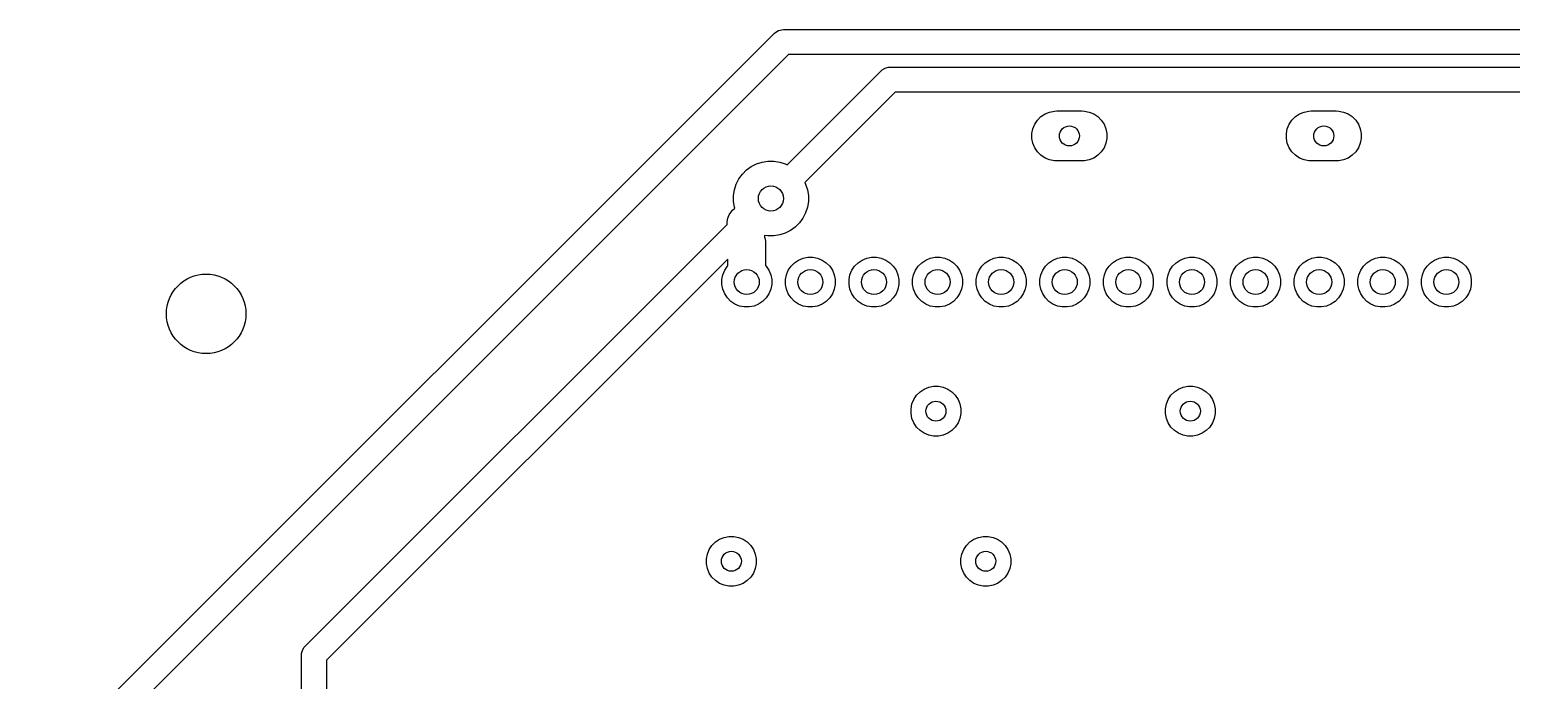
# Model space of a CAD drawing. Header units: millimetres. Extents: x 63 to 195, y -122 to -48.
# Drawn here: x 76.6 to 135.8, y -74 to -48 of the extents above; entities that cross this region are included whole.
import ezdxf

# ---------------------------------------------------------------- set-up
doc = ezdxf.new("R2010")
doc.units = ezdxf.units.MM
doc.layers.add('F.Cu', color=13, linetype='CONTINUOUS', true_color=0xc83434)

msp = doc.modelspace()

# ---------------------------------------------------------------- linework, layer by layer
at = {"layer": 'F.Cu', "linetype": 'CONTINUOUS'}
for p, q in [((76.646447, -77.896447), (106.396446, -48.146447)), ((106.396446, -48.146447), (106.44561, -48.103331)), ((106.44561, -48.103331), (106.445619, -48.103323)), ((106.445619, -48.103323), (106.558658, -48.03806)), ((106.558658, -48.03806), (106.684737, -48.004277)), ((106.684737, -48.004277), (106.684752, -48.004277)), ((106.684752, -48.004277), (106.75, -48)), ((106.75, -48), (149.048942, -48)), ((106.957107, -49), (77.5, -78.457106)), ((148.9375, -49), (106.957107, -49)), ((106.893376, -53.399517), (110.646446, -49.646447)), ((110.646446, -49.646447), (110.69561, -49.603331)), ((110.69561, -49.603331), (110.695619, -49.603323)), ((110.695619, -49.603323), (110.808658, -49.53806)), ((110.808658, -49.53806), (110.934737, -49.504277)), ((110.934737, -49.504277), (110.934752, -49.504277)), ((110.934752, -49.504277), (111, -49.5)), ((111, -49.5), (141.125, -49.5)), ((111.207107, -50.5), (107.600482, -54.106623)), ((140.917894, -50.5), (111.207107, -50.5)), ((116.89699, -51.615607), (117.035607, -51.47699)), ((117.035607, -51.47699), (117.198603, -51.368079)), ((117.198603, -51.368079), (117.379715, -51.29306)), ((117.379715, -51.29306), (117.571983, -51.254815)), ((117.571983, -51.254815), (117.67, -51.25)), ((117.67, -51.25), (118.67, -51.25)), ((118.67, -51.25), (118.768017, -51.254815)), ((118.768017, -51.254815), (118.960285, -51.29306)), ((118.960285, -51.29306), (119.141397, -51.368079)), ((119.141397, -51.368079), (119.304393, -51.47699)), ((119.304393, -51.47699), (119.44301, -51.615607)), ((127.05699, -51.615607), (127.195607, -51.47699)), ((127.195607, -51.47699), (127.358603, -51.368079)), ((127.358603, -51.368079), (127.539715, -51.29306)), ((127.539715, -51.29306), (127.731983, -51.254815)), ((127.731983, -51.254815), (127.83, -51.25)), ((127.83, -51.25), (128.83, -51.25)), ((128.83, -51.25), (128.928017, -51.254815)), ((128.928017, -51.254815), (129.120285, -51.29306)), ((129.120285, -51.29306), (129.301397, -51.368079)), ((129.301397, -51.368079), (129.464393, -51.47699)), ((129.464393, -51.47699), (129.60301, -51.615607)), ((116.674815, -52.151983), (116.71306, -51.959715)), ((116.71306, -51.959715), (116.788079, -51.778603)), ((116.788079, -51.778603), (116.89699, -51.615607)), ((119.44301, -51.615607), (119.551921, -51.778603)), ((119.551921, -51.778603), (119.62694, -51.959715)), ((119.62694, -51.959715), (119.665185, -52.151983)), ((126.834815, -52.151983), (126.87306, -51.959715)), ((126.87306, -51.959715), (126.948079, -51.778603)), ((126.948079, -51.778603), (127.05699, -51.615607)), ((129.60301, -51.615607), (129.711921, -51.778603)), ((129.711921, -51.778603), (129.78694, -51.959715)), ((129.78694, -51.959715), (129.825185, -52.151983)), ((116.674815, -52.348017), (116.674815, -52.151983)), ((116.71306, -52.540285), (116.674815, -52.348017)), ((116.788079, -52.721397), (116.71306, -52.540285)), ((119.62694, -52.540285), (119.551921, -52.721397)), ((119.665185, -52.348017), (119.62694, -52.540285)), ((119.665185, -52.151983), (119.665185, -52.348017)), ((126.834815, -52.348017), (126.834815, -52.151983)), ((126.87306, -52.540285), (126.834815, -52.348017)), ((126.948079, -52.721397), (126.87306, -52.540285)), ((129.78694, -52.540285), (129.711921, -52.721397)), ((129.825185, -52.348017), (129.78694, -52.540285)), ((129.825185, -52.151983), (129.825185, -52.348017)), ((105.899832, -53.291445), (106.132311, -53.254624)), ((106.132311, -53.254624), (106.367689, -53.254624)), ((106.367689, -53.254624), (106.600168, -53.291445)), ((116.89699, -52.884393), (116.788079, -52.721397)), ((117.035607, -53.02301), (116.89699, -52.884393)), ((117.198603, -53.131921), (117.035607, -53.02301)), ((117.379715, -53.20694), (117.198603, -53.131921)), ((117.571983, -53.245185), (117.379715, -53.20694)), ((117.67, -53.25), (117.571983, -53.245185)), ((118.67, -53.25), (117.67, -53.25)), ((118.768017, -53.245185), (118.67, -53.25)), ((118.960285, -53.20694), (118.768017, -53.245185)), ((119.141397, -53.131921), (118.960285, -53.20694)), ((119.304393, -53.02301), (119.141397, -53.131921)), ((119.44301, -52.884393), (119.304393, -53.02301)), ((119.551921, -52.721397), (119.44301, -52.884393)), ((127.05699, -52.884393), (126.948079, -52.721397)), ((127.195607, -53.02301), (127.05699, -52.884393)), ((127.358603, -53.131921), (127.195607, -53.02301)), ((127.539715, -53.20694), (127.358603, -53.131921)), ((127.731983, -53.245185), (127.539715, -53.20694)), ((127.83, -53.25), (127.731983, -53.245185)), ((128.83, -53.25), (127.83, -53.25)), ((128.928017, -53.245185), (128.83, -53.25)), ((129.120285, -53.20694), (128.928017, -53.245185)), ((129.301397, -53.131921), (129.120285, -53.20694)), ((129.464393, -53.02301), (129.301397, -53.131921)), ((129.60301, -52.884393), (129.464393, -53.02301)), ((129.711921, -52.721397), (129.60301, -52.884393)), ((104.97104, -53.966252), (105.109391, -53.775828)), ((105.109391, -53.775828), (105.275828, -53.609391)), ((105.275828, -53.609391), (105.466252, -53.47104)), ((105.466252, -53.47104), (105.675975, -53.364181)), ((105.675975, -53.364181), (105.899832, -53.291445)), ((106.600168, -53.291445), (106.824025, -53.364181)), ((106.824025, -53.364181), (106.893376, -53.399517)), ((104.754624, -54.632311), (104.791445, -54.399832)), ((104.791445, -54.399832), (104.864181, -54.175975)), ((104.864181, -54.175975), (104.97104, -53.966252)), ((107.600482, -54.106623), (107.635819, -54.175975)), ((107.635819, -54.175975), (107.708555, -54.399832)), ((107.708555, -54.399832), (107.745376, -54.632311)), ((104.754624, -54.867689), (104.754624, -54.632311)), ((104.791445, -55.100168), (104.754624, -54.867689)), ((107.745376, -54.867689), (107.708555, -55.100168)), ((107.745376, -54.632311), (107.745376, -54.867689)), ((104.503611, -55.676487), (104.532294, -55.532287)), ((104.532294, -55.532287), (104.588559, -55.396453)), ((104.588559, -55.396452), (104.670242, -55.274205)), ((104.588559, -55.396453), (104.588559, -55.396452)), ((104.670242, -55.274205), (104.71967, -55.21967)), ((104.71967, -55.21967), (104.803149, -55.13619)), ((104.803149, -55.13619), (104.791445, -55.100168)), ((107.52896, -55.533748), (107.390609, -55.724172)), ((107.635819, -55.324025), (107.52896, -55.533748)), ((107.708555, -55.100168), (107.635819, -55.324025)), ((87.646447, -72.646447), (104.5, -55.792893)), ((104.5, -55.75), (104.503611, -55.676487)), ((104.5, -55.792893), (104.5, -55.75)), ((106.600168, -56.208555), (106.367689, -56.245376)), ((106.824025, -56.135819), (106.600168, -56.208555)), ((107.033748, -56.02896), (106.824025, -56.135819)), ((107.224172, -55.890609), (107.033748, -56.02896)), ((107.390609, -55.724172), (107.224172, -55.890609)), ((106.132311, -56.245376), (106, -56.22442)), ((106, -56.22442), (106, -56.310755)), ((106, -56.310755), (106.002705, -56.317286)), ((106.002705, -56.317286), (106.031389, -56.461487)), ((106.031389, -56.461487), (106.035, -56.535)), ((106.035, -56.535), (106.035, -57.432597)), ((106.367689, -56.245376), (106.132311, -56.245376)), ((104.535, -57.172106), (88.5, -73.207106)), ((104.535, -57.432597), (104.535, -57.172106)), ((107.05199, -57.455607), (107.190607, -57.31699)), ((107.190607, -57.31699), (107.353603, -57.208079)), ((107.353603, -57.208079), (107.534715, -57.13306)), ((107.534715, -57.13306), (107.726983, -57.094815)), ((107.726983, -57.094815), (107.923017, -57.094815)), ((107.923017, -57.094815), (108.115285, -57.13306)), ((108.115285, -57.13306), (108.296397, -57.208079)), ((108.296397, -57.208079), (108.459393, -57.31699)), ((108.459393, -57.31699), (108.59801, -57.455607)), ((109.59199, -57.455607), (109.730607, -57.31699)), ((109.730607, -57.31699), (109.893603, -57.208079)), ((109.893603, -57.208079), (110.074715, -57.13306)), ((110.074715, -57.13306), (110.266983, -57.094815)), ((110.266983, -57.094815), (110.463017, -57.094815)), ((110.463017, -57.094815), (110.655285, -57.13306)), ((110.655285, -57.13306), (110.836397, -57.208079)), ((110.836397, -57.208079), (110.999393, -57.31699)), ((110.999393, -57.31699), (111.13801, -57.455607)), ((112.13199, -57.455607), (112.270607, -57.31699)), ((112.270607, -57.31699), (112.433603, -57.208079)), ((112.433603, -57.208079), (112.614715, -57.13306)), ((112.614715, -57.13306), (112.806983, -57.094815)), ((112.806983, -57.094815), (113.003017, -57.094815)), ((113.003017, -57.094815), (113.195285, -57.13306)), ((113.195285, -57.13306), (113.376397, -57.208079)), ((113.376397, -57.208079), (113.539393, -57.31699)), ((113.539393, -57.31699), (113.67801, -57.455607)), ((114.67199, -57.455607), (114.810607, -57.31699)), ((114.810607, -57.31699), (114.973603, -57.208079)), ((114.973603, -57.208079), (115.154715, -57.13306)), ((115.154715, -57.13306), (115.346983, -57.094815)), ((115.346983, -57.094815), (115.543017, -57.094815)), ((115.543017, -57.094815), (115.735285, -57.13306)), ((115.735285, -57.13306), (115.916397, -57.208079)), ((115.916397, -57.208079), (116.079393, -57.31699)), ((116.079393, -57.31699), (116.21801, -57.455607)), ((117.21199, -57.455607), (117.350607, -57.31699)), ((117.350607, -57.31699), (117.513603, -57.208079)), ((117.513603, -57.208079), (117.694715, -57.13306)), ((117.694715, -57.13306), (117.886983, -57.094815)), ((117.886983, -57.094815), (118.083017, -57.094815)), ((118.083017, -57.094815), (118.275285, -57.13306)), ((118.275285, -57.13306), (118.456397, -57.208079)), ((118.456397, -57.208079), (118.619393, -57.31699)), ((118.619393, -57.31699), (118.75801, -57.455607)), ((119.75199, -57.455607), (119.890607, -57.31699)), ((119.890607, -57.31699), (120.053603, -57.208079)), ((120.053603, -57.208079), (120.234715, -57.13306)), ((120.234715, -57.13306), (120.426983, -57.094815)), ((120.426983, -57.094815), (120.623017, -57.094815)), ((120.623017, -57.094815), (120.815285, -57.13306)), ((120.815285, -57.13306), (120.996397, -57.208079)), ((120.996397, -57.208079), (121.159393, -57.31699)), ((121.159393, -57.31699), (121.29801, -57.455607)), ((122.29199, -57.455607), (122.430607, -57.31699)), ((122.430607, -57.31699), (122.593603, -57.208079)), ((122.593603, -57.208079), (122.774715, -57.13306)), ((122.774715, -57.13306), (122.966983, -57.094815)), ((122.966983, -57.094815), (123.163017, -57.094815)), ((123.163017, -57.094815), (123.355285, -57.13306)), ((123.355285, -57.13306), (123.536397, -57.208079)), ((123.536397, -57.208079), (123.699393, -57.31699)), ((123.699393, -57.31699), (123.83801, -57.455607)), ((124.83199, -57.455607), (124.970607, -57.31699)), ((124.970607, -57.31699), (125.133603, -57.208079)), ((125.133603, -57.208079), (125.314715, -57.13306)), ((125.314715, -57.13306), (125.506983, -57.094815)), ((125.506983, -57.094815), (125.703017, -57.094815)), ((125.703017, -57.094815), (125.895285, -57.13306)), ((125.895285, -57.13306), (126.076397, -57.208079)), ((126.076397, -57.208079), (126.239393, -57.31699)), ((126.239393, -57.31699), (126.37801, -57.455607)), ((127.37199, -57.455607), (127.510607, -57.31699)), ((127.510607, -57.31699), (127.673603, -57.208079)), ((127.673603, -57.208079), (127.854715, -57.13306)), ((127.854715, -57.13306), (128.046983, -57.094815)), ((128.046983, -57.094815), (128.243017, -57.094815)), ((128.243017, -57.094815), (128.435285, -57.13306)), ((128.435285, -57.13306), (128.616397, -57.208079)), ((128.616397, -57.208079), (128.779393, -57.31699)), ((128.779393, -57.31699), (128.91801, -57.455607)), ((129.91199, -57.455607), (130.050607, -57.31699)), ((130.050607, -57.31699), (130.213603, -57.208079)), ((130.213603, -57.208079), (130.394715, -57.13306)), ((130.394715, -57.13306), (130.586983, -57.094815)), ((130.586983, -57.094815), (130.783017, -57.094815)), ((130.783017, -57.094815), (130.975285, -57.13306)), ((130.975285, -57.13306), (131.156397, -57.208079)), ((131.156397, -57.208079), (131.319393, -57.31699)), ((131.319393, -57.31699), (131.45801, -57.455607)), ((132.45199, -57.455607), (132.590607, -57.31699)), ((132.590607, -57.31699), (132.753603, -57.208079)), ((132.753603, -57.208079), (132.934715, -57.13306)), ((132.934715, -57.13306), (133.126983, -57.094815)), ((133.126983, -57.094815), (133.323017, -57.094815)), ((133.323017, -57.094815), (133.515285, -57.13306)), ((133.515285, -57.13306), (133.696397, -57.208079)), ((133.696397, -57.208079), (133.859393, -57.31699)), ((133.859393, -57.31699), (133.99801, -57.455607)), ((104.289815, -57.991983), (104.32806, -57.799715)), ((104.32806, -57.799715), (104.403079, -57.618603)), ((104.403079, -57.618603), (104.51199, -57.455607)), ((104.51199, -57.455607), (104.535, -57.432597)), ((106.035, -57.432597), (106.05801, -57.455607)), ((106.05801, -57.455607), (106.166921, -57.618603)), ((106.166921, -57.618603), (106.24194, -57.799715)), ((106.24194, -57.799715), (106.280185, -57.991983)), ((106.829815, -57.991983), (106.86806, -57.799715)), ((106.86806, -57.799715), (106.943079, -57.618603)), ((106.943079, -57.618603), (107.05199, -57.455607)), ((108.59801, -57.455607), (108.706921, -57.618603)), ((108.706921, -57.618603), (108.78194, -57.799715)), ((108.78194, -57.799715), (108.820185, -57.991983)), ((109.369815, -57.991983), (109.40806, -57.799715)), ((109.40806, -57.799715), (109.483079, -57.618603)), ((109.483079, -57.618603), (109.59199, -57.455607)), ((111.13801, -57.455607), (111.246921, -57.618603)), ((111.246921, -57.618603), (111.32194, -57.799715)), ((111.32194, -57.799715), (111.360185, -57.991983)), ((111.909815, -57.991983), (111.94806, -57.799715)), ((111.94806, -57.799715), (112.023079, -57.618603)), ((112.023079, -57.618603), (112.13199, -57.455607)), ((113.67801, -57.455607), (113.786921, -57.618603)), ((113.786921, -57.618603), (113.86194, -57.799715)), ((113.86194, -57.799715), (113.900185, -57.991983)), ((114.449815, -57.991983), (114.48806, -57.799715)), ((114.48806, -57.799715), (114.563079, -57.618603)), ((114.563079, -57.618603), (114.67199, -57.455607)), ((116.21801, -57.455607), (116.326921, -57.618603)), ((116.326921, -57.618603), (116.40194, -57.799715)), ((116.40194, -57.799715), (116.440185, -57.991983)), ((116.989815, -57.991983), (117.02806, -57.799715)), ((117.02806, -57.799715), (117.103079, -57.618603)), ((117.103079, -57.618603), (117.21199, -57.455607)), ((118.75801, -57.455607), (118.866921, -57.618603)), ((118.866921, -57.618603), (118.94194, -57.799715)), ((118.94194, -57.799715), (118.980185, -57.991983)), ((119.529815, -57.991983), (119.56806, -57.799715)), ((119.56806, -57.799715), (119.643079, -57.618603)), ((119.643079, -57.618603), (119.75199, -57.455607)), ((121.29801, -57.455607), (121.406921, -57.618603)), ((121.406921, -57.618603), (121.48194, -57.799715)), ((121.48194, -57.799715), (121.520185, -57.991983)), ((122.069815, -57.991983), (122.10806, -57.799715)), ((122.10806, -57.799715), (122.183079, -57.618603)), ((122.183079, -57.618603), (122.29199, -57.455607)), ((123.83801, -57.455607), (123.946921, -57.618603)), ((123.946921, -57.618603), (124.02194, -57.799715)), ((124.02194, -57.799715), (124.060185, -57.991983)), ((124.609815, -57.991983), (124.64806, -57.799715)), ((124.64806, -57.799715), (124.723079, -57.618603)), ((124.723079, -57.618603), (124.83199, -57.455607)), ((126.37801, -57.455607), (126.486921, -57.618603)), ((126.486921, -57.618603), (126.56194, -57.799715)), ((126.56194, -57.799715), (126.600185, -57.991983)), ((127.149815, -57.991983), (127.18806, -57.799715)), ((127.18806, -57.799715), (127.263079, -57.618603)), ((127.263079, -57.618603), (127.37199, -57.455607)), ((128.91801, -57.455607), (129.026921, -57.618603)), ((129.026921, -57.618603), (129.10194, -57.799715)), ((129.10194, -57.799715), (129.140185, -57.991983)), ((129.689815, -57.991983), (129.72806, -57.799715)), ((129.72806, -57.799715), (129.803079, -57.618603)), ((129.803079, -57.618603), (129.91199, -57.455607)), ((131.45801, -57.455607), (131.566921, -57.618603)), ((131.566921, -57.618603), (131.64194, -57.799715)), ((131.64194, -57.799715), (131.680185, -57.991983)), ((132.229815, -57.991983), (132.26806, -57.799715)), ((132.26806, -57.799715), (132.343079, -57.618603)), ((132.343079, -57.618603), (132.45199, -57.455607)), ((133.99801, -57.455607), (134.106921, -57.618603)), ((134.106921, -57.618603), (134.18194, -57.799715)), ((134.18194, -57.799715), (134.220185, -57.991983)), ((104.289815, -58.188017), (104.289815, -57.991983)), ((104.32806, -58.380285), (104.289815, -58.188017)), ((104.403079, -58.561397), (104.32806, -58.380285)), ((104.51199, -58.724393), (104.403079, -58.561397)), ((106.166921, -58.561397), (106.05801, -58.724393)), ((106.24194, -58.380285), (106.166921, -58.561397)), ((106.280185, -58.188017), (106.24194, -58.380285)), ((106.280185, -57.991983), (106.280185, -58.188017)), ((106.829815, -58.188017), (106.829815, -57.991983)), ((106.86806, -58.380285), (106.829815, -58.188017)), ((106.943079, -58.561397), (106.86806, -58.380285)), ((107.05199, -58.724393), (106.943079, -58.561397)), ((108.706921, -58.561397), (108.59801, -58.724393)), ((108.78194, -58.380285), (108.706921, -58.561397)), ((108.820185, -58.188017), (108.78194, -58.380285)), ((108.820185, -57.991983), (108.820185, -58.188017)), ((109.369815, -58.188017), (109.369815, -57.991983)), ((109.40806, -58.380285), (109.369815, -58.188017)), ((109.483079, -58.561397), (109.40806, -58.380285)), ((109.59199, -58.724393), (109.483079, -58.561397)), ((111.246921, -58.561397), (111.13801, -58.724393)), ((111.32194, -58.380285), (111.246921, -58.561397)), ((111.360185, -58.188017), (111.32194, -58.380285)), ((111.360185, -57.991983), (111.360185, -58.188017)), ((111.909815, -58.188017), (111.909815, -57.991983)), ((111.94806, -58.380285), (111.909815, -58.188017)), ((112.023079, -58.561397), (111.94806, -58.380285)), ((112.13199, -58.724393), (112.023079, -58.561397)), ((113.786921, -58.561397), (113.67801, -58.724393)), ((113.86194, -58.380285), (113.786921, -58.561397)), ((113.900185, -58.188017), (113.86194, -58.380285)), ((113.900185, -57.991983), (113.900185, -58.188017)), ((114.449815, -58.188017), (114.449815, -57.991983)), ((114.48806, -58.380285), (114.449815, -58.188017)), ((114.563079, -58.561397), (114.48806, -58.380285)), ((114.67199, -58.724393), (114.563079, -58.561397)), ((116.326921, -58.561397), (116.21801, -58.724393)), ((116.40194, -58.380285), (116.326921, -58.561397)), ((116.440185, -58.188017), (116.40194, -58.380285)), ((116.440185, -57.991983), (116.440185, -58.188017)), ((116.989815, -58.188017), (116.989815, -57.991983)), ((117.02806, -58.380285), (116.989815, -58.188017)), ((117.103079, -58.561397), (117.02806, -58.380285)), ((117.21199, -58.724393), (117.103079, -58.561397)), ((118.866921, -58.561397), (118.75801, -58.724393)), ((118.94194, -58.380285), (118.866921, -58.561397)), ((118.980185, -58.188017), (118.94194, -58.380285)), ((118.980185, -57.991983), (118.980185, -58.188017)), ((119.529815, -58.188017), (119.529815, -57.991983)), ((119.56806, -58.380285), (119.529815, -58.188017)), ((119.643079, -58.561397), (119.56806, -58.380285)), ((119.75199, -58.724393), (119.643079, -58.561397)), ((121.406921, -58.561397), (121.29801, -58.724393)), ((121.48194, -58.380285), (121.406921, -58.561397)), ((121.520185, -58.188017), (121.48194, -58.380285)), ((121.520185, -57.991983), (121.520185, -58.188017)), ((122.069815, -58.188017), (122.069815, -57.991983)), ((122.10806, -58.380285), (122.069815, -58.188017)), ((122.183079, -58.561397), (122.10806, -58.380285)), ((122.29199, -58.724393), (122.183079, -58.561397)), ((123.946921, -58.561397), (123.83801, -58.724393)), ((124.02194, -58.380285), (123.946921, -58.561397)), ((124.060185, -58.188017), (124.02194, -58.380285)), ((124.060185, -57.991983), (124.060185, -58.188017)), ((124.609815, -58.188017), (124.609815, -57.991983)), ((124.64806, -58.380285), (124.609815, -58.188017)), ((124.723079, -58.561397), (124.64806, -58.380285)), ((124.83199, -58.724393), (124.723079, -58.561397)), ((126.486921, -58.561397), (126.37801, -58.724393)), ((126.56194, -58.380285), (126.486921, -58.561397)), ((126.600185, -58.188017), (126.56194, -58.380285)), ((126.600185, -57.991983), (126.600185, -58.188017)), ((127.149815, -58.188017), (127.149815, -57.991983)), ((127.18806, -58.380285), (127.149815, -58.188017)), ((127.263079, -58.561397), (127.18806, -58.380285)), ((127.37199, -58.724393), (127.263079, -58.561397)), ((129.026921, -58.561397), (128.91801, -58.724393)), ((129.10194, -58.380285), (129.026921, -58.561397)), ((129.140185, -58.188017), (129.10194, -58.380285)), ((129.140185, -57.991983), (129.140185, -58.188017)), ((129.689815, -58.188017), (129.689815, -57.991983)), ((129.72806, -58.380285), (129.689815, -58.188017)), ((129.803079, -58.561397), (129.72806, -58.380285)), ((129.91199, -58.724393), (129.803079, -58.561397)), ((131.566921, -58.561397), (131.45801, -58.724393)), ((131.64194, -58.380285), (131.566921, -58.561397)), ((131.680185, -58.188017), (131.64194, -58.380285)), ((131.680185, -57.991983), (131.680185, -58.188017)), ((132.229815, -58.188017), (132.229815, -57.991983)), ((132.26806, -58.380285), (132.229815, -58.188017)), ((132.343079, -58.561397), (132.26806, -58.380285)), ((132.45199, -58.724393), (132.343079, -58.561397)), ((134.106921, -58.561397), (133.99801, -58.724393)), ((134.18194, -58.380285), (134.106921, -58.561397)), ((134.220185, -58.188017), (134.18194, -58.380285)), ((134.220185, -57.991983), (134.220185, -58.188017)), ((104.650607, -58.86301), (104.51199, -58.724393)), ((104.813603, -58.971921), (104.650607, -58.86301)), ((104.994715, -59.04694), (104.813603, -58.971921)), ((105.186983, -59.085185), (104.994715, -59.04694)), ((105.383017, -59.085185), (105.186983, -59.085185)), ((105.575285, -59.04694), (105.383017, -59.085185)), ((105.756397, -58.971921), (105.575285, -59.04694)), ((105.919393, -58.86301), (105.756397, -58.971921)), ((106.05801, -58.724393), (105.919393, -58.86301)), ((107.190607, -58.86301), (107.05199, -58.724393)), ((107.353603, -58.971921), (107.190607, -58.86301)), ((107.534715, -59.04694), (107.353603, -58.971921)), ((107.726983, -59.085185), (107.534715, -59.04694)), ((107.923017, -59.085185), (107.726983, -59.085185)), ((108.115285, -59.04694), (107.923017, -59.085185)), ((108.296397, -58.971921), (108.115285, -59.04694)), ((108.459393, -58.86301), (108.296397, -58.971921)), ((108.59801, -58.724393), (108.459393, -58.86301)), ((109.730607, -58.86301), (109.59199, -58.724393)), ((109.893603, -58.971921), (109.730607, -58.86301)), ((110.074715, -59.04694), (109.893603, -58.971921)), ((110.266983, -59.085185), (110.074715, -59.04694)), ((110.463017, -59.085185), (110.266983, -59.085185)), ((110.655285, -59.04694), (110.463017, -59.085185)), ((110.836397, -58.971921), (110.655285, -59.04694)), ((110.999393, -58.86301), (110.836397, -58.971921)), ((111.13801, -58.724393), (110.999393, -58.86301)), ((112.270607, -58.86301), (112.13199, -58.724393)), ((112.433603, -58.971921), (112.270607, -58.86301)), ((112.614715, -59.04694), (112.433603, -58.971921)), ((112.806983, -59.085185), (112.614715, -59.04694)), ((113.003017, -59.085185), (112.806983, -59.085185)), ((113.195285, -59.04694), (113.003017, -59.085185)), ((113.376397, -58.971921), (113.195285, -59.04694)), ((113.539393, -58.86301), (113.376397, -58.971921)), ((113.67801, -58.724393), (113.539393, -58.86301)), ((114.810607, -58.86301), (114.67199, -58.724393)), ((114.973603, -58.971921), (114.810607, -58.86301)), ((115.154715, -59.04694), (114.973603, -58.971921)), ((115.346983, -59.085185), (115.154715, -59.04694)), ((115.543017, -59.085185), (115.346983, -59.085185)), ((115.735285, -59.04694), (115.543017, -59.085185)), ((115.916397, -58.971921), (115.735285, -59.04694)), ((116.079393, -58.86301), (115.916397, -58.971921)), ((116.21801, -58.724393), (116.079393, -58.86301)), ((117.350607, -58.86301), (117.21199, -58.724393)), ((117.513603, -58.971921), (117.350607, -58.86301)), ((117.694715, -59.04694), (117.513603, -58.971921)), ((117.886983, -59.085185), (117.694715, -59.04694)), ((118.083017, -59.085185), (117.886983, -59.085185)), ((118.275285, -59.04694), (118.083017, -59.085185)), ((118.456397, -58.971921), (118.275285, -59.04694)), ((118.619393, -58.86301), (118.456397, -58.971921)), ((118.75801, -58.724393), (118.619393, -58.86301)), ((119.890607, -58.86301), (119.75199, -58.724393)), ((120.053603, -58.971921), (119.890607, -58.86301)), ((120.234715, -59.04694), (120.053603, -58.971921)), ((120.426983, -59.085185), (120.234715, -59.04694)), ((120.623017, -59.085185), (120.426983, -59.085185)), ((120.815285, -59.04694), (120.623017, -59.085185)), ((120.996397, -58.971921), (120.815285, -59.04694)), ((121.159393, -58.86301), (120.996397, -58.971921)), ((121.29801, -58.724393), (121.159393, -58.86301)), ((122.430607, -58.86301), (122.29199, -58.724393)), ((122.593603, -58.971921), (122.430607, -58.86301)), ((122.774715, -59.04694), (122.593603, -58.971921)), ((122.966983, -59.085185), (122.774715, -59.04694)), ((123.163017, -59.085185), (122.966983, -59.085185)), ((123.355285, -59.04694), (123.163017, -59.085185)), ((123.536397, -58.971921), (123.355285, -59.04694)), ((123.699393, -58.86301), (123.536397, -58.971921)), ((123.83801, -58.724393), (123.699393, -58.86301)), ((124.970607, -58.86301), (124.83199, -58.724393)), ((125.133603, -58.971921), (124.970607, -58.86301)), ((125.314715, -59.04694), (125.133603, -58.971921)), ((125.506983, -59.085185), (125.314715, -59.04694)), ((125.703017, -59.085185), (125.506983, -59.085185)), ((125.895285, -59.04694), (125.703017, -59.085185)), ((126.076397, -58.971921), (125.895285, -59.04694)), ((126.239393, -58.86301), (126.076397, -58.971921)), ((126.37801, -58.724393), (126.239393, -58.86301)), ((127.510607, -58.86301), (127.37199, -58.724393)), ((127.673603, -58.971921), (127.510607, -58.86301)), ((127.854715, -59.04694), (127.673603, -58.971921)), ((128.046983, -59.085185), (127.854715, -59.04694)), ((128.243017, -59.085185), (128.046983, -59.085185)), ((128.435285, -59.04694), (128.243017, -59.085185)), ((128.616397, -58.971921), (128.435285, -59.04694)), ((128.779393, -58.86301), (128.616397, -58.971921)), ((128.91801, -58.724393), (128.779393, -58.86301)), ((130.050607, -58.86301), (129.91199, -58.724393)), ((130.213603, -58.971921), (130.050607, -58.86301)), ((130.394715, -59.04694), (130.213603, -58.971921)), ((130.586983, -59.085185), (130.394715, -59.04694)), ((130.783017, -59.085185), (130.586983, -59.085185)), ((130.975285, -59.04694), (130.783017, -59.085185)), ((131.156397, -58.971921), (130.975285, -59.04694)), ((131.319393, -58.86301), (131.156397, -58.971921)), ((131.45801, -58.724393), (131.319393, -58.86301)), ((132.590607, -58.86301), (132.45199, -58.724393)), ((132.753603, -58.971921), (132.590607, -58.86301)), ((132.934715, -59.04694), (132.753603, -58.971921)), ((133.126983, -59.085185), (132.934715, -59.04694)), ((133.323017, -59.085185), (133.126983, -59.085185)), ((133.515285, -59.04694), (133.323017, -59.085185)), ((133.696397, -58.971921), (133.515285, -59.04694)), ((133.859393, -58.86301), (133.696397, -58.971921)), ((133.99801, -58.724393), (133.859393, -58.86301)), ((111.958079, -62.778603), (112.06699, -62.615607)), ((112.06699, -62.615607), (112.205607, -62.47699)), ((112.205607, -62.47699), (112.368603, -62.368079)), ((112.368603, -62.368079), (112.549715, -62.29306)), ((112.549715, -62.29306), (112.741983, -62.254815)), ((112.741983, -62.254815), (112.938017, -62.254815)), ((112.938017, -62.254815), (113.130285, -62.29306)), ((113.130285, -62.29306), (113.311397, -62.368079)), ((113.311397, -62.368079), (113.474393, -62.47699)), ((113.474393, -62.47699), (113.61301, -62.615607)), ((113.61301, -62.615607), (113.721921, -62.778603)), ((122.118079, -62.778603), (122.22699, -62.615607)), ((122.22699, -62.615607), (122.365607, -62.47699)), ((122.365607, -62.47699), (122.528603, -62.368079)), ((122.528603, -62.368079), (122.709715, -62.29306)), ((122.709715, -62.29306), (122.901983, -62.254815)), ((122.901983, -62.254815), (123.098017, -62.254815)), ((123.098017, -62.254815), (123.290285, -62.29306)), ((123.290285, -62.29306), (123.471397, -62.368079)), ((123.471397, -62.368079), (123.634393, -62.47699)), ((123.634393, -62.47699), (123.77301, -62.615607)), ((123.77301, -62.615607), (123.881921, -62.778603)), ((111.844815, -63.151983), (111.88306, -62.959715)), ((111.844815, -63.348017), (111.844815, -63.151983)), ((111.88306, -62.959715), (111.958079, -62.778603)), ((113.721921, -62.778603), (113.79694, -62.959715)), ((113.79694, -62.959715), (113.835185, -63.151983)), ((113.835185, -63.151983), (113.835185, -63.348017)), ((122.004815, -63.151983), (122.04306, -62.959715)), ((122.004815, -63.348017), (122.004815, -63.151983)), ((122.04306, -62.959715), (122.118079, -62.778603)), ((123.881921, -62.778603), (123.95694, -62.959715)), ((123.95694, -62.959715), (123.995185, -63.151983)), ((123.995185, -63.151983), (123.995185, -63.348017)), ((111.88306, -63.540285), (111.844815, -63.348017)), ((111.958079, -63.721397), (111.88306, -63.540285)), ((112.06699, -63.884393), (111.958079, -63.721397)), ((112.205607, -64.02301), (112.06699, -63.884393)), ((113.61301, -63.884393), (113.474393, -64.02301)), ((113.721921, -63.721397), (113.61301, -63.884393)), ((113.79694, -63.540285), (113.721921, -63.721397)), ((113.835185, -63.348017), (113.79694, -63.540285)), ((122.04306, -63.540285), (122.004815, -63.348017)), ((122.118079, -63.721397), (122.04306, -63.540285)), ((122.22699, -63.884393), (122.118079, -63.721397)), ((122.365607, -64.02301), (122.22699, -63.884393)), ((123.77301, -63.884393), (123.634393, -64.02301)), ((123.881921, -63.721397), (123.77301, -63.884393)), ((123.95694, -63.540285), (123.881921, -63.721397)), ((123.995185, -63.348017), (123.95694, -63.540285)), ((112.368603, -64.131921), (112.205607, -64.02301)), ((112.549715, -64.20694), (112.368603, -64.131921)), ((112.741983, -64.245185), (112.549715, -64.20694)), ((112.938017, -64.245185), (112.741983, -64.245185)), ((113.130285, -64.20694), (112.938017, -64.245185)), ((113.311397, -64.131921), (113.130285, -64.20694)), ((113.474393, -64.02301), (113.311397, -64.131921)), ((122.528603, -64.131921), (122.365607, -64.02301)), ((122.709715, -64.20694), (122.528603, -64.131921)), ((122.901983, -64.245185), (122.709715, -64.20694)), ((123.098017, -64.245185), (122.901983, -64.245185)), ((123.290285, -64.20694), (123.098017, -64.245185)), ((123.471397, -64.131921), (123.290285, -64.20694)), ((123.634393, -64.02301), (123.471397, -64.131921)), ((103.788079, -68.778603), (103.89699, -68.615607)), ((103.89699, -68.615607), (104.035607, -68.47699)), ((104.035607, -68.47699), (104.198603, -68.368079)), ((104.198603, -68.368079), (104.379715, -68.29306)), ((104.379715, -68.29306), (104.571983, -68.254815)), ((104.571983, -68.254815), (104.768017, -68.254815)), ((104.768017, -68.254815), (104.960285, -68.29306)), ((104.960285, -68.29306), (105.141397, -68.368079)), ((105.141397, -68.368079), (105.304393, -68.47699)), ((105.304393, -68.47699), (105.44301, -68.615607)), ((105.44301, -68.615607), (105.551921, -68.778603)), ((113.948079, -68.778603), (114.05699, -68.615607)), ((114.05699, -68.615607), (114.195607, -68.47699)), ((114.195607, -68.47699), (114.358603, -68.368079)), ((114.358603, -68.368079), (114.539715, -68.29306)), ((114.539715, -68.29306), (114.731983, -68.254815)), ((114.731983, -68.254815), (114.928017, -68.254815)), ((114.928017, -68.254815), (115.120285, -68.29306)), ((115.120285, -68.29306), (115.301397, -68.368079)), ((115.301397, -68.368079), (115.464393, -68.47699)), ((115.464393, -68.47699), (115.60301, -68.615607)), ((115.60301, -68.615607), (115.711921, -68.778603)), ((103.674815, -69.151983), (103.71306, -68.959715)), ((103.674815, -69.348017), (103.674815, -69.151983)), ((103.71306, -68.959715), (103.788079, -68.778603)), ((105.551921, -68.778603), (105.62694, -68.959715)), ((105.62694, -68.959715), (105.665185, -69.151983)), ((105.665185, -69.151983), (105.665185, -69.348017)), ((113.834815, -69.151983), (113.87306, -68.959715)), ((113.834815, -69.348017), (113.834815, -69.151983)), ((113.87306, -68.959715), (113.948079, -68.778603)), ((115.711921, -68.778603), (115.78694, -68.959715)), ((115.78694, -68.959715), (115.825185, -69.151983)), ((115.825185, -69.151983), (115.825185, -69.348017)), ((103.71306, -69.540285), (103.674815, -69.348017)), ((103.788079, -69.721397), (103.71306, -69.540285)), ((103.89699, -69.884393), (103.788079, -69.721397)), ((105.551921, -69.721397), (105.44301, -69.884393)), ((105.62694, -69.540285), (105.551921, -69.721397)), ((105.665185, -69.348017), (105.62694, -69.540285)), ((113.87306, -69.540285), (113.834815, -69.348017)), ((113.948079, -69.721397), (113.87306, -69.540285)), ((114.05699, -69.884393), (113.948079, -69.721397)), ((115.711921, -69.721397), (115.60301, -69.884393)), ((115.78694, -69.540285), (115.711921, -69.721397)), ((115.825185, -69.348017), (115.78694, -69.540285)), ((104.035607, -70.02301), (103.89699, -69.884393)), ((104.198603, -70.131921), (104.035607, -70.02301)), ((104.379715, -70.20694), (104.198603, -70.131921)), ((104.571983, -70.245185), (104.379715, -70.20694)), ((104.768017, -70.245185), (104.571983, -70.245185)), ((104.960285, -70.20694), (104.768017, -70.245185)), ((105.141397, -70.131921), (104.960285, -70.20694)), ((105.304393, -70.02301), (105.141397, -70.131921)), ((105.44301, -69.884393), (105.304393, -70.02301)), ((114.195607, -70.02301), (114.05699, -69.884393)), ((114.358603, -70.131921), (114.195607, -70.02301)), ((114.539715, -70.20694), (114.358603, -70.131921)), ((114.731983, -70.245185), (114.539715, -70.20694)), ((114.928017, -70.245185), (114.731983, -70.245185)), ((115.120285, -70.20694), (114.928017, -70.245185)), ((115.301397, -70.131921), (115.120285, -70.20694)), ((115.464393, -70.02301), (115.301397, -70.131921)), ((115.60301, -69.884393), (115.464393, -70.02301)), ((87.53806, -72.808658), (87.603323, -72.695619)), ((87.603323, -72.695619), (87.603338, -72.695603)), ((87.603338, -72.695603), (87.646447, -72.646447)), ((87.5, -73), (87.504277, -72.934752)), ((87.5, -78.292893), (87.5, -73)), ((87.504277, -72.934737), (87.53806, -72.808658)), ((87.504277, -72.934752), (87.504277, -72.934737)), ((88.5, -73.207106), (88.5, -78.5))]:
    msp.add_line(p, q, dxfattribs=at)
at = {"layer": 'F.Cu'}
for centre, radius in [((118.17, -52.25), 0.4), ((118.17, -52.25), 0.4), ((128.33, -52.25), 0.4), ((128.33, -52.25), 0.4), ((106.25, -54.75), 0.5), ((106.25, -54.75), 0.5), ((83.695, -59.36), 1.5875), ((83.695, -59.36), 1.587499), ((105.285, -58.09), 0.5), ((105.285, -58.09), 0.5), ((107.825, -58.09), 0.5), ((107.825, -58.09), 0.5), ((110.365, -58.09), 0.5), ((110.365, -58.09), 0.5), ((112.905, -58.09), 0.5), ((112.905, -58.09), 0.5), ((115.445, -58.09), 0.5), ((115.445, -58.09), 0.5), ((117.985, -58.09), 0.5), ((117.985, -58.09), 0.5), ((120.525, -58.09), 0.5), ((120.525, -58.09), 0.5), ((123.065, -58.09), 0.5), ((123.065, -58.09), 0.5), ((125.605, -58.09), 0.5), ((125.605, -58.09), 0.5), ((128.145, -58.09), 0.5), ((128.145, -58.09), 0.5), ((130.685, -58.09), 0.5), ((130.685, -58.09), 0.5), ((133.225, -58.09), 0.5), ((133.225, -58.09), 0.5), ((112.84, -63.25), 0.4), ((112.84, -63.25), 0.4), ((123, -63.25), 0.4), ((123, -63.25), 0.4), ((104.67, -69.25), 0.4), ((104.67, -69.25), 0.4), ((114.83, -69.25), 0.4), ((114.83, -69.25), 0.4)]:
    msp.add_circle(centre, radius, dxfattribs=at)

doc.saveas('drawing.dxf')
